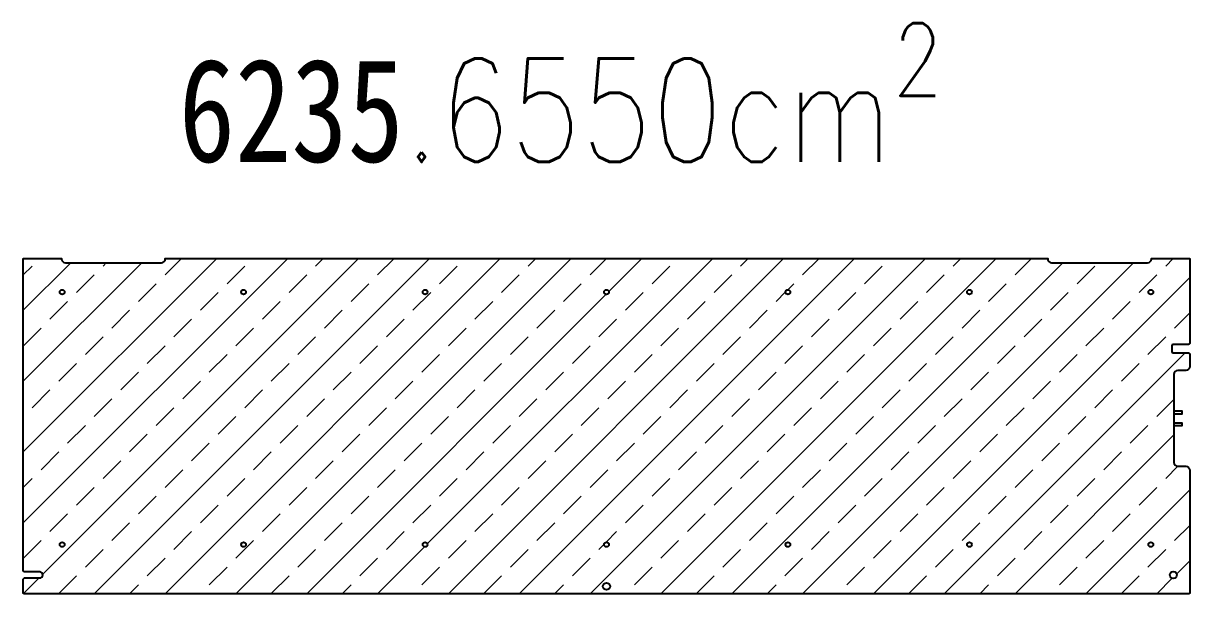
# Model space of a CAD drawing. Header units: millimetres. Extents: x -2003 to 8583, y -2734 to 1824.
# Drawn here: x -2003 to -525, y -2226 to -1503 of the extents above; entities that cross this region are included whole.
import ezdxf

# ---------------------------------------------------------------- set-up
doc = ezdxf.new("R2010")
doc.units = ezdxf.units.MM
doc.layers.add('xline', color=41, linetype='Continuous', plot=False)
doc.layers.add('参照', color=6, linetype='Continuous', lineweight=9)
doc.styles.get("Standard").update_dxf_attribs({"font": 'txt', "width": 0.8})

msp = doc.modelspace()

# ---------------------------------------------------------------- hatches: boundary and pattern name
at = {"layer": '参照'}
h = msp.add_hatch(dxfattribs=at)
h.set_pattern_fill('ANSI33', color=3, scale=10)
h.set_pattern_definition([(45, (-2003.02, -2226.06), (-44.9013, 44.9013), []), (45, (-1958.12, -2226.06), (-44.9013, 44.9013), [31.75, -15.875])])
h.paths.add_polyline_path([(-2003.019, -2225.062, 0.41421356), (-2002.019, -2226.062), (-525.519, -2226.062, 0.41421356), (-524.519, -2225.062), (-524.519, -2069.562, 0.41421356), (-529.519, -2064.562), (-539.519, -2064.562, -0.41421356), (-544.519, -2059.562), (-544.519, -1948.062, -0.41421356), (-539.519, -1943.062), (-529.519, -1943.062, 0.41421356), (-524.519, -1938.062), (-524.519, -1922.062, 0.41421356), (-526.019, -1920.562), (-545.619, -1920.562, -0.41421356), (-547.119, -1919.062), (-547.119, -1911.762, -0.41421356), (-545.619, -1910.262), (-526.019, -1910.262, 0.41421356), (-524.519, -1908.762), (-524.519, -1802.062, 0.41421356), (-525.519, -1801.062), (-573.019, -1801.062), (-573.019, -1801.562, -0.41421356), (-578.019, -1806.562), (-699.519, -1806.562, -0.41421356), (-704.519, -1801.562), (-704.519, -1801.062), (-1823.019, -1801.062), (-1823.019, -1801.562, -0.41421356), (-1828.019, -1806.562), (-1949.519, -1806.562, -0.41421356), (-1954.519, -1801.562), (-1954.519, -1801.062), (-2002.019, -1801.062, 0.41421356), (-2003.019, -1802.062), (-2003.019, -2196.984), (-2001.541, -2198.462), (-1982.269, -2198.462, -1), (-1982.269, -2206.162), (-2001.541, -2206.162), (-2003.019, -2207.64)])
h.paths.add_polyline_path([(-549.769, -2202.312, 1), (-540.769, -2202.312, 1)], flags=16)
h.paths.add_polyline_path([(-1268.269, -2216.812, 1), (-1259.269, -2216.812, 1)], flags=16)
h.paths.add_polyline_path([(-806.769, -2163.812, 1), (-800.769, -2163.812, 1)], flags=16)
h.paths.add_polyline_path([(-1496.769, -2163.812, 1), (-1490.769, -2163.812, 1)], flags=16)
h.paths.add_polyline_path([(-1956.769, -2163.812, 1), (-1950.769, -2163.812, 1)], flags=16)
h.paths.add_polyline_path([(-576.769, -2163.812, 1), (-570.769, -2163.812, 1)], flags=16)
h.paths.add_polyline_path([(-806.769, -1843.812, 1), (-800.769, -1843.812, 1)], flags=16)
h.paths.add_polyline_path([(-1036.769, -2163.812, 1), (-1030.769, -2163.812, 1)], flags=16)
h.paths.add_polyline_path([(-1266.769, -2163.812, 1), (-1260.769, -2163.812, 1)], flags=16)
h.paths.add_polyline_path([(-1496.769, -1843.812, 1), (-1490.769, -1843.812, 1)], flags=16)
h.paths.add_polyline_path([(-1726.769, -2163.812, 1), (-1720.769, -2163.812, 1)], flags=16)
h.paths.add_polyline_path([(-1956.769, -1843.812, 1), (-1950.769, -1843.812, 1)], flags=16)
h.paths.add_polyline_path([(-576.769, -1843.812, 1), (-570.769, -1843.812, 1)], flags=16)
h.paths.add_polyline_path([(-1036.769, -1843.812, 1), (-1030.769, -1843.812, 1)], flags=16)
h.paths.add_polyline_path([(-1266.769, -1843.812, 1), (-1260.769, -1843.812, 1)], flags=16)
h.paths.add_polyline_path([(-1726.769, -1843.812, 1), (-1720.769, -1843.812, 1)], flags=16)

# ---------------------------------------------------------------- linework, layer by layer
at = {"color": 7, "linetype": 'Continuous', "lineweight": 25}
msp.add_lwpolyline([(-544.519, -1948.062), (-544.519, -2059.562, 0.41421356), (-539.519, -2064.562), (-529.519, -2064.562, -0.41421356), (-524.519, -2069.562), (-524.519, -2225.062, -0.41421356), (-525.519, -2226.062), (-2002.019, -2226.062, -0.41421356), (-2003.019, -2225.062), (-2003.019, -2207.64), (-2001.541, -2206.162), (-1982.269, -2206.162, 1), (-1982.269, -2198.462), (-2001.541, -2198.462), (-2003.019, -2196.984), (-2003.019, -1802.062, -0.41421356), (-2002.019, -1801.062), (-1954.519, -1801.062), (-1954.519, -1801.562, 0.41421356), (-1949.519, -1806.562), (-1828.019, -1806.562, 0.41421356), (-1823.019, -1801.562), (-1823.019, -1801.062), (-704.519, -1801.062), (-704.519, -1801.562, 0.41421356), (-699.519, -1806.562), (-578.019, -1806.562, 0.41421356), (-573.019, -1801.562), (-573.019, -1801.062), (-525.519, -1801.062, -0.41421356), (-524.519, -1802.062), (-524.519, -1908.762, -0.41421356), (-526.019, -1910.262), (-545.619, -1910.262, 0.41421356), (-547.119, -1911.762), (-547.119, -1919.062, 0.41421356), (-545.619, -1920.562), (-526.019, -1920.562, -0.41421356), (-524.519, -1922.062), (-524.519, -1938.062, -0.41421356), (-529.519, -1943.062), (-539.519, -1943.062, 0.41421356), (-544.519, -1948.062)], format="xyb", close=True, dxfattribs=at)
for points in [[(-544.519, -1994.312), (-534.519, -1994.312), (-534.519, -1998.312), (-544.519, -1998.312)], [(-544.519, -2009.312), (-534.519, -2009.312), (-534.519, -2013.312), (-544.519, -2013.312)]]:
    msp.add_lwpolyline(points, dxfattribs=at)
for centre, radius in [((-1953.769, -1843.812), 3), ((-1723.769, -1843.812), 3), ((-1493.769, -1843.812), 3), ((-1263.769, -1843.812), 3), ((-1033.769, -1843.812), 3), ((-803.769, -1843.812), 3), ((-573.769, -1843.812), 3), ((-1953.769, -2163.812), 3), ((-1723.769, -2163.812), 3), ((-1493.769, -2163.812), 3), ((-1263.769, -2163.812), 3), ((-1033.769, -2163.812), 3), ((-803.769, -2163.812), 3), ((-573.769, -2163.812), 3), ((-545.269, -2202.312), 4.5), ((-1263.769, -2216.812), 4.5)]:
    msp.add_circle(centre, radius, dxfattribs=at)

# ---------------------------------------------------------------- texts
at = {"layer": 'xline', "insert": (-1805.938, -1503.014), "char_height": 131.05763, "attachment_point": 1}
msp.add_mtext('\\A1;6235\\Ftxt.shx|c0;.\\Ftxt.shx|c134;6550\\Ftxt.shx|c0;cm{\\H0.7x;\\S2^ ;}', dxfattribs=at)

doc.saveas('drawing.dxf')
